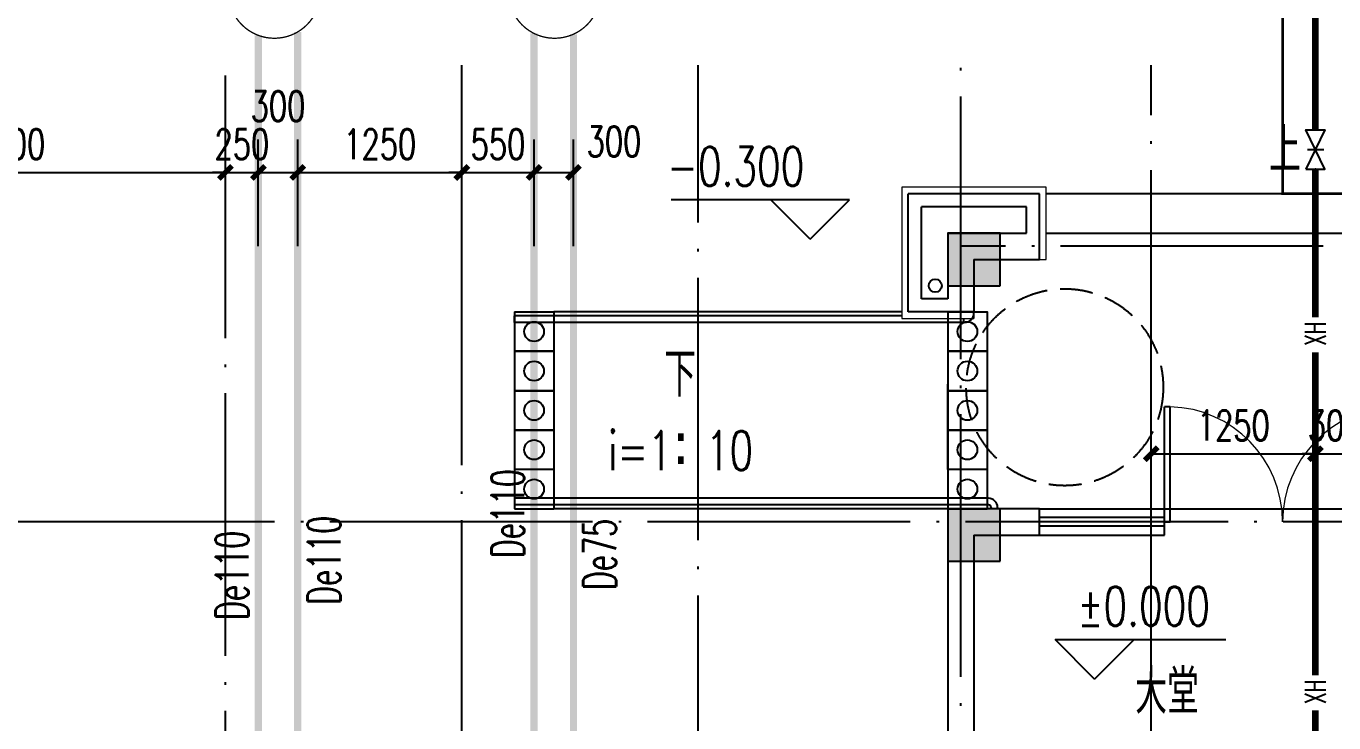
# Model space of a CAD drawing. Extents: x -287580 to -53108, y -522338 to -82629.
# Drawn here: x -252327 to -242368, y -332446 to -327138 of the extents above; entities that cross this region are included whole.
import ezdxf

# ---------------------------------------------------------------- set-up
doc = ezdxf.new("R2010")
doc.units = 0
doc.header["$LTSCALE"] = 1000
doc.header["$MEASUREMENT"] = 0
doc.linetypes.add('DASH', pattern=[0.35, 0.25, -0.1])
doc.linetypes.add('DOTE', pattern=[2.42, 2, -0.2, 0.02, -0.2])
for name, color, linetype in [('AXIS', 3, 'Continuous'), ('DIM_ELEV', 3, 'Continuous'), ('DIM_SYMB', 99, 'Continuous'), ('DOTE', 99, 'Continuous'), ('PIPE-污水', 2, 'Continuous'), ('PIPE-消防', 1, 'Continuous'), ('PUB_TEXT', 7, 'Continuous'), ('RAIL', 163, 'Continuous'), ('TEXT_污水', 4, 'Continuous'), ('TEXT_消防', 4, 'Continuous'), ('TWT_DIM', 3, 'Continuous'), ('TWT_IDEN', 3, 'Continuous'), ('VALVE_给水', 7, 'Continuous'), ('WALL', 9, 'Continuous'), ('WINDOW', 99, 'Continuous'), ('填充', 8, 'Continuous'), ('栏杆', 169, 'Continuous'), ('给排水标注', 4, 'Continuous'), ('表格', 157, 'Continuous')]:
    doc.layers.add(name, color=color, linetype=linetype)
doc.layers.add('投影线', color=150, linetype='Continuous', lineweight=18)
doc.styles.add('_TCH_DIM', font='SIMPLEX', dxfattribs={"bigfont": 'GBCBIG'})
doc.styles.add('_TCH_DIM_T3', font='SIMPLEX', dxfattribs={"width": 0.705882, "bigfont": 'GBCBIG'})
doc.styles.add('_TWT_PIPEDN', font='SIMPLEX', dxfattribs={"width": 0.8, "height": 2.5, "bigfont": 'HZTXT'})
doc.styles.add('_TWT_PIPETEXT', font='SIMPLEX', dxfattribs={"width": 0.8, "height": 1.6, "bigfont": 'HZTXT'})
doc.styles.get("Standard").update_dxf_attribs({"font": 'gbenor.shx', "bigfont": 'gbcbig.shx'})
doc.dimstyles.new('_TCH_ARCH&&100', dxfattribs={"dimtxt": 297.5, "dimasz": 100, "dimexe": 250, "dimexo": 300, "dimgap": 100, "dimtad": 1, "dimdec": 0, "dimzin": 0, "dimdsep": 46, "dimtxsty": '_TCH_DIM_T3', "dimblk": 'ARCHTICK', "dimcen": 0.09, "dimclrt": 7, "dimazin": 2, "dimtfac": 1, "dimtdec": 0, "dimtix": 1, "dimtmove": 2, "dimatfit": 3, "dimfxl": 0, "dimtolj": 1, "dimtzin": 0, "dimarcsym": 0})
doc.dimstyles.new('_TWT_ARCH&&100', dxfattribs={"dimtxt": 229.5, "dimasz": 100, "dimexe": 250, "dimexo": 300, "dimgap": 100, "dimtad": 1, "dimdec": 0, "dimzin": 0, "dimdsep": 46, "dimtxsty": '_TCH_DIM_T3', "dimblk": 'ARCHTICK', "dimcen": 0.09, "dimclrd": 4, "dimclre": 4, "dimclrt": 4, "dimazin": 2, "dimtfac": 1, "dimtdec": 0, "dimtix": 1, "dimtmove": 2, "dimatfit": 3, "dimfxl": 0, "dimtolj": 1, "dimtzin": 0, "dimarcsym": 0})

# ---------------------------------------------------------------- blocks, each defined once
blk = doc.blocks.new('A$C08E67530')
at = {"layer": 'RAIL'}
for p, q in [((0, 1500), (300, 1500)), ((0, 1500), (0, 0)), ((0, 1500), (0, 0)), ((300, 1500), (300, 0)), ((300, 1500), (300, 0)), ((0, 1200), (300, 1200)), ((300, 1200), (0, 1200)), ((0, 900), (300, 900)), ((300, 900), (0, 900)), ((0, 600), (300, 600)), ((300, 600), (0, 600)), ((300, 300), (0, 300)), ((0, 0), (300, 0))]:
    blk.add_line(p, q, dxfattribs=at)
for centre in [(150, 1350), (150, 1050), (150, 750), (150, 450), (150, 150)]:
    blk.add_circle(centre, 75, dxfattribs=at)
blk = doc.blocks.new('A$C21740D1F')
at = {"layer": '填充'}
h = blk.add_hatch(color=256, dxfattribs=at)
h.dxf.hatch_style = 1
h.paths.add_polyline_path([(48600, 16200), (48600, 15800), (49000, 15800), (49000, 16200)])
h.paths.add_polyline_path([(41200, 16200), (41200, 15800), (41600, 15800), (41600, 16200)])
h.paths.add_polyline_path([(18900, 15800), (18900, 16200), (18500, 16200), (18500, 15800)])
h.paths.add_polyline_path([(11500, 15800), (11500, 16200), (11100, 16200), (11100, 15800)])
h.paths.add_polyline_path([(57500, 3700), (57500, 3300), (57900, 3300), (57900, 3700)])
h.paths.add_polyline_path([(48600, 14100), (48600, 13700), (49000, 13700), (49000, 14100)])
h.paths.add_polyline_path([(44000, 14100), (44000, 13700), (44400, 13700), (44400, 14100)])
h.paths.add_polyline_path([(41200, 14100), (41200, 13700), (41600, 13700), (41600, 14100)])
h.paths.add_polyline_path([(32300, 3700), (32300, 3300), (32700, 3300), (32700, 3700)])
h.paths.add_polyline_path([(27800, 3300), (27800, 3700), (27400, 3700), (27400, 3300)])
h.paths.add_polyline_path([(18900, 13700), (18900, 14100), (18500, 14100), (18500, 13700)])
h.paths.add_polyline_path([(16100, 13700), (16100, 14100), (15700, 14100), (15700, 13700)])
h.paths.add_polyline_path([(11500, 13700), (11500, 14100), (11100, 14100), (11100, 13700)])
h.paths.add_polyline_path([(2600, 3300), (2600, 3700), (2200, 3700), (2200, 3300)])
h.paths.add_polyline_path([(47550, 10300), (47550, 8200.1), (47350, 8200.1), (47350, 10500), (47900, 10500), (47900, 10300)])
h.paths.add_polyline_path([(12750, 10500), (12750, 8200.1), (12550, 8200.1), (12550, 10300), (12200, 10300), (12200, 10500)])
h.paths.add_polyline_path([(7800, 0), (7300, 0), (7300, 2500), (7500, 2500), (7500, 200), (7800, 200)])
h.paths.add_polyline_path([(22700, 0), (22200, 0), (22200, 200), (22500, 200), (22500, 2500), (22700, 2500)])
h.paths.add_polyline_path([(37900, 0), (37400, 0), (37400, 2500), (37600, 2500), (37600, 200), (37900, 200)])
h.paths.add_polyline_path([(52800, 0), (52300, 0), (52300, 200), (52600, 200), (52600, 2500), (52800, 2500)])
h.paths.add_polyline_path([(56200, 0), (55550, 0), (55550, 200), (56000, 200), (56000, 2100), (56200, 2100)])
h.paths.add_polyline_path([(34650, 0), (34000, 0), (34000, 2100), (34200, 2100), (34200, 200), (34650, 200)])
h.paths.add_polyline_path([(26100, 0), (25450, 0), (25450, 200), (25900, 200), (25900, 2100), (26100, 2100)])
h.paths.add_polyline_path([(4550, 0), (3900, 0), (3900, 2100), (4100, 2100), (4100, 200), (4550, 200)])
h.paths.add_polyline_path([(500, 6500), (200, 6500), (200, 5000), (0, 5000), (0, 6700), (500, 6700)])
h.paths.add_polyline_path([(59900, 6500), (59600, 6500), (59600, 6700), (60100, 6700), (60100, 5000), (59900, 5000)])
h.paths.add_polyline_path([(60100, 1695), (60100, 0), (59400, 0), (59400, 200), (59900, 200), (59900, 1695)])
h.paths.add_polyline_path([(52800, 9800), (52800, 6700), (53350, 6700), (53350, 6500), (52600, 6500), (52600, 9800), (52600, 10300), (52300, 10300), (52300, 10500), (52800, 10500), (52800, 10000), (53150, 10000), (53150, 9800)])
h.paths.add_polyline_path([(37600, 10300), (37600, 9800), (37600, 6500), (36850, 6500), (36850, 6700), (37400, 6700), (37400, 9800), (37050, 9800), (37050, 10000), (37400, 10000), (37400, 10500), (37900, 10500), (37900, 10300)])
h.paths.add_polyline_path([(22700, 10500), (22700, 10000), (23050, 10000), (23050, 9800), (22700, 9800), (22700, 6700), (23250, 6700), (23250, 6500), (22500, 6500), (22500, 9800), (22500, 10300), (22200, 10300), (22200, 10500)])
h.paths.add_polyline_path([(7500, 9800), (7500, 6500), (6750, 6500), (6750, 6700), (7300, 6700), (7300, 9800), (6950, 9800), (6950, 10000), (7300, 10000), (7300, 10500), (7800, 10500), (7800, 10300), (7500, 10300)])
h.paths.add_polyline_path([(17250, 10300), (15450, 10300), (15450, 8900), (15250, 8900), (15250, 10500), (17450, 10500), (17450, 9900), (17250, 9900)])
h.paths.add_polyline_path([(42850, 10300), (42850, 9900), (42650, 9900), (42650, 10500), (44850, 10500), (44850, 8900), (44650, 8900), (44650, 10300)])
h.paths.add_polyline_path([(30000, 1800), (30000, 0), (29500, 0), (29500, 200), (29800, 200), (29800, 1800)])
h.paths.add_polyline_path([(30700, 6500), (30300, 6500), (30300, 4900), (30100, 4900), (30100, 6700), (30700, 6700)])
h.paths.add_polyline_path([(29800, 6500), (29400, 6500), (29400, 6700), (30000, 6700), (30000, 4900), (29800, 4900)])
h.paths.add_polyline_path([(30600, 0), (30100, 0), (30100, 1800), (30300, 1800), (30300, 200), (30600, 200)])
h.paths.add_polyline_path([(42100, 1900), (42100, 1000), (42600, 1000), (42600, 800), (42100, 800), (42100, 0), (41500, 0), (41500, 200), (41900, 200), (41900, 1000), (41900, 1900)])
h.paths.add_polyline_path([(48300, 1900), (48300, 1000), (48300, 200), (48700, 200), (48700, 0), (48100, 0), (48100, 800), (47600, 800), (47600, 1000), (48100, 1000), (48100, 1900)])
h.paths.add_polyline_path([(42850, 5400), (42850, 5100), (43500, 5100), (43500, 4100), (43300, 4100), (43300, 4900), (42650, 4900), (42100, 4900), (42100, 4800), (41900, 4800), (41900, 5100), (42650, 5100), (42650, 5400)])
h.paths.add_polyline_path([(47550, 5400), (47550, 5100), (48300, 5100), (48300, 4800), (48100, 4800), (48100, 4900), (47550, 4900), (46900, 4900), (46900, 4100), (46700, 4100), (46700, 5100), (47350, 5100), (47350, 5400)])
h.paths.add_polyline_path([(32950.1, 9800), (32500, 9800), (32500, 6700), (32899.9, 6700), (32899.9, 6500), (32300, 6500), (32300, 10000), (32950.1, 10000)])
h.paths.add_polyline_path([(57900, 10000), (57900, 6500), (57299.8, 6500), (57299.8, 6700), (57700, 6700), (57700, 9800), (57250, 9800), (57250, 10000)])
h.paths.add_polyline_path([(700, 0), (0, 0), (0, 1695), (200, 1695), (200, 200), (700, 200)])
h.paths.add_polyline_path([(18200, 1900), (18200, 1000), (18200, 200), (18600, 200), (18600, 0), (18000, 0), (18000, 800), (17500, 800), (17500, 1000), (18000, 1000), (18000, 1900)])
h.paths.add_polyline_path([(12000, 1900), (12000, 1000), (12500, 1000), (12500, 800), (12000, 800), (12000, 0), (11400, 0), (11400, 200), (11800, 200), (11800, 1000), (11800, 1900)])
h.paths.add_polyline_path([(17450, 5400), (17450, 5100), (18200, 5100), (18200, 4800), (18000, 4800), (18000, 4900), (17450, 4900), (16800, 4900), (16800, 4100), (16600, 4100), (16600, 5100), (17250, 5100), (17250, 5400)])
h.paths.add_polyline_path([(12750, 5400), (12750, 5100), (13400, 5100), (13400, 4100), (13200, 4100), (13200, 4900), (12550, 4900), (12000, 4900), (12000, 4800), (11800, 4800), (11800, 5100), (12550, 5100), (12550, 5400)])
h.paths.add_polyline_path([(27600, 9800), (27149.9, 9800), (27149.9, 10000), (27800, 10000), (27800, 6500), (27199.8, 6500), (27199.8, 6700), (27600, 6700)])
h.paths.add_polyline_path([(2400, 9800), (2400, 6700), (2800, 6700), (2800, 6500), (2200, 6500), (2200, 10000), (2850, 10000), (2850, 9800)])
at = {"color": 3}
for points in [[(11500, 15800), (11500, 16200), (11100, 16200), (11100, 15800)], [(11500, 13700), (11500, 14100), (11100, 14100), (11100, 13700)]]:
    blk.add_lwpolyline(points, close=True, dxfattribs=at)
blk = doc.blocks.new('_ArchTick')
at = {"color": 0, "linetype": 'ByBlock', "const_width": 0.4}
blk.add_lwpolyline([(-0.5, -0.5), (0.5, 0.5)], dxfattribs=at)
blk = doc.blocks.new('*D612')
at = {"layer": 'AXIS', "color": 0, "lineweight": -2}
for p, q in [((-256408.8, -327035), (-256408.8, -324659.4)), ((-196308.8, -327035), (-196308.8, -324659.4)), ((-256408.8, -324909.4), (-196308.8, -324909.4))]:
    blk.add_line(p, q, dxfattribs=at)
at = {"layer": 'Defpoints', "color": 0}
for p in [(-196308.8, -324909.4), (-256408.8, -327335), (-196308.8, -327335)]:
    blk.add_point(p, dxfattribs=at)
at = {"layer": 'AXIS', "color": 0, "lineweight": -2, "xscale": 100, "yscale": 100, "zscale": 100, "rotation": 180}
blk.add_blockref('_ArchTick', (-256408.8, -324909.4), dxfattribs=at)
at = {"layer": 'AXIS', "color": 0, "lineweight": -2, "xscale": 100, "yscale": 100, "zscale": 100}
blk.add_blockref('_ArchTick', (-196308.8, -324909.4), dxfattribs=at)
at = {"layer": 'AXIS', "color": 7, "insert": (-226358.8, -324660.6), "char_height": 297.5, "attachment_point": 5, "style": '_TCH_DIM_T3'}
blk.add_mtext('\\A1;60100', dxfattribs=at)
blk = doc.blocks.new('*D844')
at = {"layer": 'Defpoints', "color": 0}
for p in [(-250808.8, -328253), (-254108.8, -329115.5), (-250808.8, -329115.5)]:
    blk.add_point(p, dxfattribs=at)
at = {"layer": 'TWT_DIM', "color": 4, "lineweight": -2}
for p, q in [((-254108.8, -328815.5), (-254108.8, -328003)), ((-250808.8, -328815.5), (-250808.8, -328003)), ((-254108.8, -328253), (-250808.8, -328253))]:
    blk.add_line(p, q, dxfattribs=at)
at = {"layer": 'TWT_DIM', "color": 4, "lineweight": -2, "xscale": 100, "yscale": 100, "zscale": 100, "rotation": 180}
blk.add_blockref('_ArchTick', (-254108.8, -328253), dxfattribs=at)
at = {"layer": 'TWT_DIM', "color": 4, "lineweight": -2, "xscale": 100, "yscale": 100, "zscale": 100}
blk.add_blockref('_ArchTick', (-250808.8, -328253), dxfattribs=at)
at = {"layer": 'TWT_DIM', "color": 4, "insert": (-252458.8, -328038.2), "char_height": 229.5, "attachment_point": 5, "style": '_TCH_DIM_T3'}
blk.add_mtext('\\A1;3300', dxfattribs=at)
blk = doc.blocks.new('*D845')
at = {"layer": 'Defpoints', "color": 0}
for p in [(-250558.8, -328253), (-250808.8, -329115.5), (-250558.8, -329115.5)]:
    blk.add_point(p, dxfattribs=at)
at = {"layer": 'TWT_DIM', "color": 4, "lineweight": -2}
for p, q in [((-250808.8, -328815.5), (-250808.8, -328003)), ((-250558.8, -328815.5), (-250558.8, -328003)), ((-250808.8, -328253), (-250908.8, -328253)), ((-250808.8, -328253), (-250558.8, -328253)), ((-250558.8, -328253), (-250458.8, -328253))]:
    blk.add_line(p, q, dxfattribs=at)
at = {"layer": 'TWT_DIM', "color": 4, "lineweight": -2, "xscale": 100, "yscale": 100, "zscale": 100}
blk.add_blockref('_ArchTick', (-250808.8, -328253), dxfattribs=at)
at = {"layer": 'TWT_DIM', "color": 4, "lineweight": -2, "xscale": 100, "yscale": 100, "zscale": 100, "rotation": 180}
blk.add_blockref('_ArchTick', (-250558.8, -328253), dxfattribs=at)
at = {"layer": 'TWT_DIM', "color": 4, "insert": (-250683.8, -328038.2), "char_height": 229.5, "attachment_point": 5, "style": '_TCH_DIM_T3'}
blk.add_mtext('\\A1;250', dxfattribs=at)
blk = doc.blocks.new('*D846')
at = {"layer": 'Defpoints', "color": 0}
for p in [(-250258.8, -328253), (-250558.8, -329115.5), (-250258.8, -329115.5)]:
    blk.add_point(p, dxfattribs=at)
at = {"layer": 'TWT_DIM', "color": 4, "lineweight": -2}
for p, q in [((-250558.8, -328815.5), (-250558.8, -328003)), ((-250258.8, -328815.5), (-250258.8, -328003)), ((-250558.8, -328253), (-250258.8, -328253))]:
    blk.add_line(p, q, dxfattribs=at)
at = {"layer": 'TWT_DIM', "color": 4, "lineweight": -2, "xscale": 100, "yscale": 100, "zscale": 100, "rotation": 180}
blk.add_blockref('_ArchTick', (-250558.8, -328253), dxfattribs=at)
at = {"layer": 'TWT_DIM', "color": 4, "lineweight": -2, "xscale": 100, "yscale": 100, "zscale": 100}
blk.add_blockref('_ArchTick', (-250258.8, -328253), dxfattribs=at)
at = {"layer": 'TWT_DIM', "color": 4, "insert": (-250408.8, -327748), "char_height": 229.5, "attachment_point": 5, "style": '_TCH_DIM_T3'}
blk.add_mtext('\\A1;300', dxfattribs=at)
blk = doc.blocks.new('*D847')
at = {"layer": 'Defpoints', "color": 0}
for p in [(-249008.8, -328253), (-250258.8, -329115.5), (-249008.8, -329115.5)]:
    blk.add_point(p, dxfattribs=at)
at = {"layer": 'TWT_DIM', "color": 4, "lineweight": -2}
for p, q in [((-250258.8, -328815.5), (-250258.8, -328003)), ((-249008.8, -328815.5), (-249008.8, -328003)), ((-250258.8, -328253), (-249008.8, -328253))]:
    blk.add_line(p, q, dxfattribs=at)
at = {"layer": 'TWT_DIM', "color": 4, "lineweight": -2, "xscale": 100, "yscale": 100, "zscale": 100, "rotation": 180}
blk.add_blockref('_ArchTick', (-250258.8, -328253), dxfattribs=at)
at = {"layer": 'TWT_DIM', "color": 4, "lineweight": -2, "xscale": 100, "yscale": 100, "zscale": 100}
blk.add_blockref('_ArchTick', (-249008.8, -328253), dxfattribs=at)
at = {"layer": 'TWT_DIM', "color": 4, "insert": (-249633.8, -328038.2), "char_height": 229.5, "attachment_point": 5, "style": '_TCH_DIM_T3'}
blk.add_mtext('\\A1;1250', dxfattribs=at)
blk = doc.blocks.new('*D848')
at = {"layer": 'Defpoints', "color": 0}
for p in [(-248458.8, -328253), (-249008.8, -329115.5), (-248458.8, -329115.5)]:
    blk.add_point(p, dxfattribs=at)
at = {"layer": 'TWT_DIM', "color": 4, "lineweight": -2}
for p, q in [((-249008.8, -328815.5), (-249008.8, -328003)), ((-248458.8, -328815.5), (-248458.8, -328003)), ((-249008.8, -328253), (-249108.8, -328253)), ((-249008.8, -328253), (-248458.8, -328253)), ((-248458.8, -328253), (-248358.8, -328253))]:
    blk.add_line(p, q, dxfattribs=at)
at = {"layer": 'TWT_DIM', "color": 4, "lineweight": -2, "xscale": 100, "yscale": 100, "zscale": 100}
blk.add_blockref('_ArchTick', (-249008.8, -328253), dxfattribs=at)
at = {"layer": 'TWT_DIM', "color": 4, "lineweight": -2, "xscale": 100, "yscale": 100, "zscale": 100, "rotation": 180}
blk.add_blockref('_ArchTick', (-248458.8, -328253), dxfattribs=at)
at = {"layer": 'TWT_DIM', "color": 4, "insert": (-248733.8, -328038.2), "char_height": 229.5, "attachment_point": 5, "style": '_TCH_DIM_T3'}
blk.add_mtext('\\A1;550', dxfattribs=at)
blk = doc.blocks.new('*D849')
at = {"layer": 'Defpoints', "color": 0}
for p in [(-248158.8, -328253), (-248458.8, -329115.5), (-248158.8, -329115.5)]:
    blk.add_point(p, dxfattribs=at)
at = {"layer": 'TWT_DIM', "color": 4, "lineweight": -2}
for p, q in [((-248458.8, -328815.5), (-248458.8, -328003)), ((-248158.8, -328815.5), (-248158.8, -328003)), ((-248458.8, -328253), (-248158.8, -328253))]:
    blk.add_line(p, q, dxfattribs=at)
at = {"layer": 'TWT_DIM', "color": 4, "lineweight": -2, "xscale": 100, "yscale": 100, "zscale": 100, "rotation": 180}
blk.add_blockref('_ArchTick', (-248458.8, -328253), dxfattribs=at)
at = {"layer": 'TWT_DIM', "color": 4, "lineweight": -2, "xscale": 100, "yscale": 100, "zscale": 100}
blk.add_blockref('_ArchTick', (-248158.8, -328253), dxfattribs=at)
at = {"layer": 'TWT_DIM', "color": 4, "insert": (-247850.5, -328018), "char_height": 229.5, "attachment_point": 5, "style": '_TCH_DIM_T3'}
blk.add_mtext('\\A1;300', dxfattribs=at)
blk = doc.blocks.new('*D854')
at = {"layer": 'Defpoints', "color": 0}
for p in [(-242208.8, -330396), (-242508.8, -331209.6), (-242208.8, -331209.6)]:
    blk.add_point(p, dxfattribs=at)
at = {"layer": 'TWT_DIM', "color": 4, "lineweight": -2}
for p, q in [((-242508.8, -330909.6), (-242508.8, -330146)), ((-242208.8, -330909.6), (-242208.8, -330146)), ((-242508.8, -330396), (-242608.8, -330396)), ((-242508.8, -330396), (-242208.8, -330396)), ((-242208.8, -330396), (-242108.8, -330396))]:
    blk.add_line(p, q, dxfattribs=at)
at = {"layer": 'TWT_DIM', "color": 4, "lineweight": -2, "xscale": 100, "yscale": 100, "zscale": 100}
blk.add_blockref('_ArchTick', (-242508.8, -330396), dxfattribs=at)
at = {"layer": 'TWT_DIM', "color": 4, "lineweight": -2, "xscale": 100, "yscale": 100, "zscale": 100, "rotation": 180}
blk.add_blockref('_ArchTick', (-242208.8, -330396), dxfattribs=at)
at = {"layer": 'TWT_DIM', "color": 4, "insert": (-242358.8, -330181.3), "char_height": 229.5, "attachment_point": 5, "style": '_TCH_DIM_T3'}
blk.add_mtext('\\A1;300', dxfattribs=at)
blk = doc.blocks.new('*D855')
at = {"layer": 'Defpoints', "color": 0}
for p in [(-242508.8, -330396), (-243758.8, -331209.6), (-242508.8, -331209.6)]:
    blk.add_point(p, dxfattribs=at)
at = {"layer": 'TWT_DIM', "color": 4, "lineweight": -2}
for p, q in [((-243758.8, -330909.6), (-243758.8, -330146)), ((-242508.8, -330909.6), (-242508.8, -330146)), ((-243758.8, -330396), (-242508.8, -330396))]:
    blk.add_line(p, q, dxfattribs=at)
at = {"layer": 'TWT_DIM', "color": 4, "lineweight": -2, "xscale": 100, "yscale": 100, "zscale": 100, "rotation": 180}
blk.add_blockref('_ArchTick', (-243758.8, -330396), dxfattribs=at)
at = {"layer": 'TWT_DIM', "color": 4, "lineweight": -2, "xscale": 100, "yscale": 100, "zscale": 100}
blk.add_blockref('_ArchTick', (-242508.8, -330396), dxfattribs=at)
at = {"layer": 'TWT_DIM', "color": 4, "insert": (-243133.8, -330181.3), "char_height": 229.5, "attachment_point": 5, "style": '_TCH_DIM_T3'}
blk.add_mtext('\\A1;1250', dxfattribs=at)
blk = doc.blocks.new('$DorLib2D$00000002')
for p, q in [((-0.5, 0), (-0.5, 0.4875)), ((-0.475, 0.4875), (-0.5, 0.4875)), ((-0.475, 0), (-0.475, 0.4875)), ((0.475, 0), (0.475, 0.4875)), ((0.475, 0.4875), (0.5, 0.4875)), ((0.5, 0), (0.5, 0.4875)), ((-0.5, 0), (-0.475, 0)), ((0.5, 0), (0.475, 0))]:
    blk.add_line(p, q)
at = {"lineweight": 13}
for centre, start, end in [((-0.4875, 0), 0, 88.5307), ((0.4875, 0), 91.4693, 180)]:
    blk.add_arc(centre, 0.4875, start, end, dxfattribs=at)
blk = doc.blocks.new('$TCHSYS$WIN2D')
for p, q in [((-0.5, 0.5), (0.5, 0.5)), ((-0.5, 0.5), (-0.5, -0.5)), ((0.5, 0.5), (0.5, -0.5)), ((0.5, 0.167), (-0.5, 0.167)), ((0.5, -0.167), (-0.5, -0.167)), ((-0.5, -0.5), (0.5, -0.5))]:
    blk.add_line(p, q)
blk = doc.blocks.new('$VALVE$00000296')
for points in [[(-125, 72.2), (-125, -72.2), (125, 72.2), (125, -72.2), (-125, 72.2)], [(0, 60.2), (0, -63.6)]]:
    blk.add_lwpolyline(points)
for p in [(-125, 0), (125, 0)]:
    blk.add_point(p)

msp = doc.modelspace()

# ---------------------------------------------------------------- linework, layer by layer
at = {"color": 99}
msp.add_circle((-245403.8, -329115.6), 50, dxfattribs=at)
at = {"layer": 'DIM_ELEV'}
for p, q in [((-246056.7, -328460.5), (-247414.7, -328460.5)), ((-246356.7, -328760.5), (-246656.7, -328460.5)), ((-246356.7, -328760.5), (-246056.7, -328460.5)), ((-244190.2, -332112.2), (-244490.2, -331812.2)), ((-244490.2, -331812.2), (-243190.2, -331812.2)), ((-244190.2, -332112.2), (-243890.2, -331812.2))]:
    msp.add_line(p, q, dxfattribs=at)
at = {"layer": 'DIM_SYMB'}
for points in [[(-242758.8, -328355.3, 0, 0, 0), (-242758.8, -328565.6, 80, 0, 0), (-242758.8, -328865.6, 0, 0, 0)], [(-246583, -330065.6, 0, 0, 0), (-247863.3, -330065.6, 80, 0, 0), (-248163.3, -330065.6, 0, 0, 0)]]:
    msp.add_lwpolyline(points, format="xyseb", dxfattribs=at)
at = {"layer": 'DOTE', "linetype": 'DOTE'}
for p, q in [((-250808.8, -341615.6), (-250808.8, -327434.6)), ((-249008.8, -347422.5), (-249008.8, -327434.6)), ((-247208.8, -338315.6), (-247208.8, -327434.6)), ((-245208.8, -334515.6), (-245208.8, -327434.6)), ((-243758.8, -339915.6), (-243758.8, -327434.6)), ((-237608.8, -328815.6), (-245208.8, -328815.6)), ((-194774.4, -330915.6), (-257009.5, -330915.6))]:
    msp.add_line(p, q, dxfattribs=at)
at = {"layer": 'PIPE-污水', "linetype": 'DASH', "const_width": 55}
for points in [[(-250558.8, -335210.6), (-250558.8, -327208.9)], [(-250258.8, -335210), (-250258.8, -327182.7)], [(-248458.8, -332965.6), (-248458.8, -327194.4)], [(-248158.8, -333402.3), (-248158.8, -327199.9)]]:
    msp.add_lwpolyline(points, dxfattribs=at)
at = {"layer": 'PIPE-消防', "const_width": 50}
for points in [[(-242508.8, -327928.5), (-242508.8, -326249)], [(-242508.8, -329357.2), (-242508.8, -328228.5)], [(-242508.8, -332085.1), (-242508.8, -329623)], [(-242508.8, -334236), (-242508.8, -332350.9)]]:
    msp.add_lwpolyline(points, dxfattribs=at)
at = {"layer": 'RAIL', "color": 99}
for p, q in [((-240958.8, -328415.6), (-244558.8, -328415.6)), ((-244558.8, -328715.6), (-240958.8, -328715.6)), ((-248308.8, -329315.6), (-248308.8, -329345.6)), ((-245657, -329315.6), (-248308.8, -329315.6)), ((-245308.8, -329315.6), (-245308.8, -329835.6)), ((-248308.8, -329395.6), (-248308.8, -330735.6)), ((-248308.8, -330785.6), (-248308.8, -330815.6)), ((-245008.8, -330815.6), (-248308.8, -330815.6)), ((-245008.8, -330785.6), (-245008.8, -330815.6))]:
    msp.add_line(p, q, dxfattribs=at)
for points in [[(-245308.8, -329315.6), (-245308.8, -329315.6), (-245008.8, -329315.6), (-245008.8, -330815.6)], [(-245308.8, -330515.6), (-245308.8, -329865.6)]]:
    msp.add_lwpolyline(points, dxfattribs=at)
at = {"layer": 'RAIL', "color": 99, "linetype": 'DASH'}
msp.add_circle((-244417.9, -329889.3), 750, dxfattribs=at)
at = {"layer": 'TWT_IDEN', "const_width": 10}
for points in [[(-250086.3, -326881, 1), (-250786.3, -326881, 1)], [(-247953, -326881, 1), (-248653, -326881, 1)]]:
    msp.add_lwpolyline(points, format="xyb", close=True, dxfattribs=at)
at = {"layer": 'WALL'}
for p, q in [((-244608.8, -328415.6), (-245608.8, -328415.6)), ((-245608.8, -329315.6), (-245608.8, -328415.6)), ((-244608.8, -328915.6), (-244608.8, -328415.6)), ((-244708.8, -328515.6), (-245508.8, -328515.6)), ((-245508.8, -329215.6), (-245508.8, -328515.6)), ((-244708.8, -328715.6), (-244708.8, -328515.6)), ((-245308.8, -328715.6), (-245308.8, -329215.6)), ((-245308.8, -328715.6), (-244708.8, -328715.6)), ((-245108.8, -328915.6), (-245108.8, -329315.6)), ((-245108.8, -328915.6), (-244608.8, -328915.6)), ((-245308.8, -329215.6), (-245508.8, -329215.6)), ((-245108.8, -329315.6), (-245608.8, -329315.6)), ((-245308.8, -330815.6), (-245308.8, -332515.6)), ((-244608.8, -330815.6), (-245308.8, -330815.6)), ((-244608.8, -331015.6), (-244608.8, -330815.6)), ((-245108.8, -331015.6), (-245108.8, -332815.6)), ((-245108.8, -331015.6), (-244608.8, -331015.6))]:
    msp.add_line(p, q, dxfattribs=at)
at = {"layer": 'WINDOW'}
msp.add_line((-243658.8, -330815.6, 0), (-241858.8, -330815.6, 0), dxfattribs=at)
at = {"layer": '投影线', "linetype": 'Continuous', "elevation": 76500}
msp.add_lwpolyline([(-244558.8, -328915.6), (-244558.8, -328365.6), (-245657, -328365.6), (-245657, -329365.6), (-245108.8, -329365.6)], dxfattribs=at)
at = {"layer": '投影线', "linetype": 'Continuous'}
for points in [[(-244608.8, -328915.6), (-244558.8, -328915.6)], [(-245108.8, -329315.6), (-245108.8, -329365.6)]]:
    msp.add_lwpolyline(points, dxfattribs=at)
at = {"layer": '栏杆'}
for p, q in [((-248608.8, -329395.6), (-248608.8, -329345.6)), ((-245657, -329345.6), (-248608.8, -329345.6)), ((-245178.8, -329395.6), (-248608.8, -329395.6)), ((-245188.8, -329365.6), (-245188.8, -329395.6)), ((-248608.8, -330735.6), (-248608.8, -330785.6)), ((-244998.8, -330735.6), (-248608.8, -330735.6)), ((-244998.8, -330785.6), (-248608.8, -330785.6)), ((-244978.8, -330805.6), (-244978.8, -330815.6)), ((-244928.8, -330805.6), (-244928.8, -330815.6))]:
    msp.add_line(p, q, dxfattribs=at)
msp.add_lwpolyline([(-245108.8, -329325.6), (-245108.8, -329315.6)], dxfattribs=at)
for centre, radius, start, end in [((-245178.8, -329325.6), 70, 270, 0), ((-244998.8, -330805.6), 70, 0, 90), ((-244998.8, -330805.6), 20, 0, 90)]:
    msp.add_arc(centre, radius, start, end, dxfattribs=at)
at = {"layer": '给排水标注', "color": 6, "linetype": 'DASH', "ltscale": 0.5, "const_width": 20}
msp.add_lwpolyline([(-242758.8, -328415.6), (-241058.8, -328415.6), (-241059.1, -327030), (-242759.1, -327030)], close=True, dxfattribs=at)

# ---------------------------------------------------------------- block references
at = {"color": 99}
for p in [(-248608.8, -330815.6), (-245308.8, -330815.6)]:
    msp.add_blockref('A$C08E67530', p, dxfattribs=at)
at = {"layer": 'VALVE_给水', "xscale": 1.2, "zscale": 1.2, "rotation": 90}
msp.add_blockref('$VALVE$00000296', (-242508.8, -328078.5), dxfattribs=at)
at = {"layer": 'WINDOW'}
for name, p, xscale, yscale, zscale in [('$DorLib2D$00000002', (-242758.8, -330915.6), 1800, 1800, 1800), ('$TCHSYS$WIN2D', (-244133.8, -330915.6), 950, -200, 950)]:
    msp.add_blockref(name, p, dxfattribs=dict(at, xscale=xscale, yscale=yscale, zscale=zscale))
at = {"layer": '表格'}
msp.add_blockref('A$C21740D1F', (-256408.8, -344915.6), dxfattribs=at)

# ---------------------------------------------------------------- texts
at = {"layer": 'DIM_SYMB', "color": 7, "style": '_TCH_DIM', "width": 0.705882}
for s, p in [('i=1', (-247896, -330520.6)), ('10', (-247150.3, -330520.6))]:
    msp.add_text(s, height=297.5, dxfattribs=at).set_placement(p)
at = {"layer": 'DIM_SYMB', "color": 7, "style": '_TCH_DIM'}
msp.add_text('∶', height=337.6, dxfattribs=at).set_placement((-247396, -330520.6))
at = {"layer": 'PUB_TEXT', "style": '_TCH_DIM'}
for s, p in [('上', (-242863.1, -328250.3)), ('下', (-247468.1, -329960.6))]:
    msp.add_text(s, height=337.6, dxfattribs=at).set_placement(p)
at = {"layer": 'PUB_TEXT', "style": '_TCH_DIM', "width": 0.705882}
for s, p in [('-0.300', (-247444.7, -328355.5)), ('%%P0.000', (-244320.2, -331707.2))]:
    msp.add_text(s, height=297.5, dxfattribs=at).set_placement(p)
at = {"layer": 'PUB_TEXT'}
msp.add_text('大堂', height=337.59, dxfattribs=at).set_placement((-243881.3, -332377.6, 0))
at = {"layer": 'TEXT_污水', "linetype": 'DASH', "style": '_TWT_PIPEDN', "width": 0.64}
for s, p in [('De110', (-248533.8, -331191.9)), ('De110', (-249933.8, -331547.6)), ('De75', (-247833.8, -331434.6)), ('De110', (-250633.8, -331662.3))]:
    msp.add_text(s, height=250, rotation=90, dxfattribs=at).set_placement(p)
at = {"layer": 'TEXT_消防', "style": '_TWT_PIPETEXT', "width": 0.64}
for p in [(-242428.8, -329573), (-242428.8, -332300.9)]:
    msp.add_text('XH', height=160, rotation=90, dxfattribs=at).set_placement(p)

# ---------------------------------------------------------------- dimensions: what is measured, and where the dimension line sits
at = {"layer": 'AXIS'}
dim = msp.add_aligned_dim(p1=(-256408.8, -327335), p2=(-196308.8, -327335), distance=2425.6, dimstyle='_TCH_ARCH&&100', dxfattribs=at)
dim.commit()
dim.dimension.update_dxf_attribs({"geometry": '*D612', "text_midpoint": (-226358.8, -324660.6)})
at = {"layer": 'TWT_DIM'}
for base, p1, p2, picture, middle in [((-250258.8, -328253), (-250558.8, -329115.5), (-250258.8, -329115.5), '*D846', (-250408.8, -327748)), ((-248158.8, -328253), (-248458.8, -329115.5), (-248158.8, -329115.5), '*D849', (-247850.5, -328018))]:
    dim = msp.add_linear_dim(base=base, p1=p1, p2=p2, angle=0, dimstyle='_TWT_ARCH&&100', dxfattribs=at)
    dim.commit()
    dim.dimension.update_dxf_attribs({"geometry": picture, "text_midpoint": middle, "dimtype": 129})
for p1, p2, distance, picture, middle in [((-254108.8, -329115.5), (-250808.8, -329115.5), 862.5, '*D844', (-252458.8, -328038.2)), ((-250808.8, -329115.5), (-250558.8, -329115.5), 862.5, '*D845', (-250683.8, -328038.2)), ((-250258.8, -329115.5), (-249008.8, -329115.5), 862.5, '*D847', (-249633.8, -328038.2)), ((-249008.8, -329115.5), (-248458.8, -329115.5), 862.5, '*D848', (-248733.8, -328038.2)), ((-243758.8, -331209.6), (-242508.8, -331209.6), 813.6, '*D855', (-243133.8, -330181.3)), ((-242508.8, -331209.6), (-242208.8, -331209.6), 813.6, '*D854', (-242358.8, -330181.3))]:
    dim = msp.add_aligned_dim(p1=p1, p2=p2, distance=distance, dimstyle='_TWT_ARCH&&100', dxfattribs=at)
    dim.commit()
    dim.dimension.update_dxf_attribs({"geometry": picture, "text_midpoint": middle})

doc.saveas('drawing.dxf')
